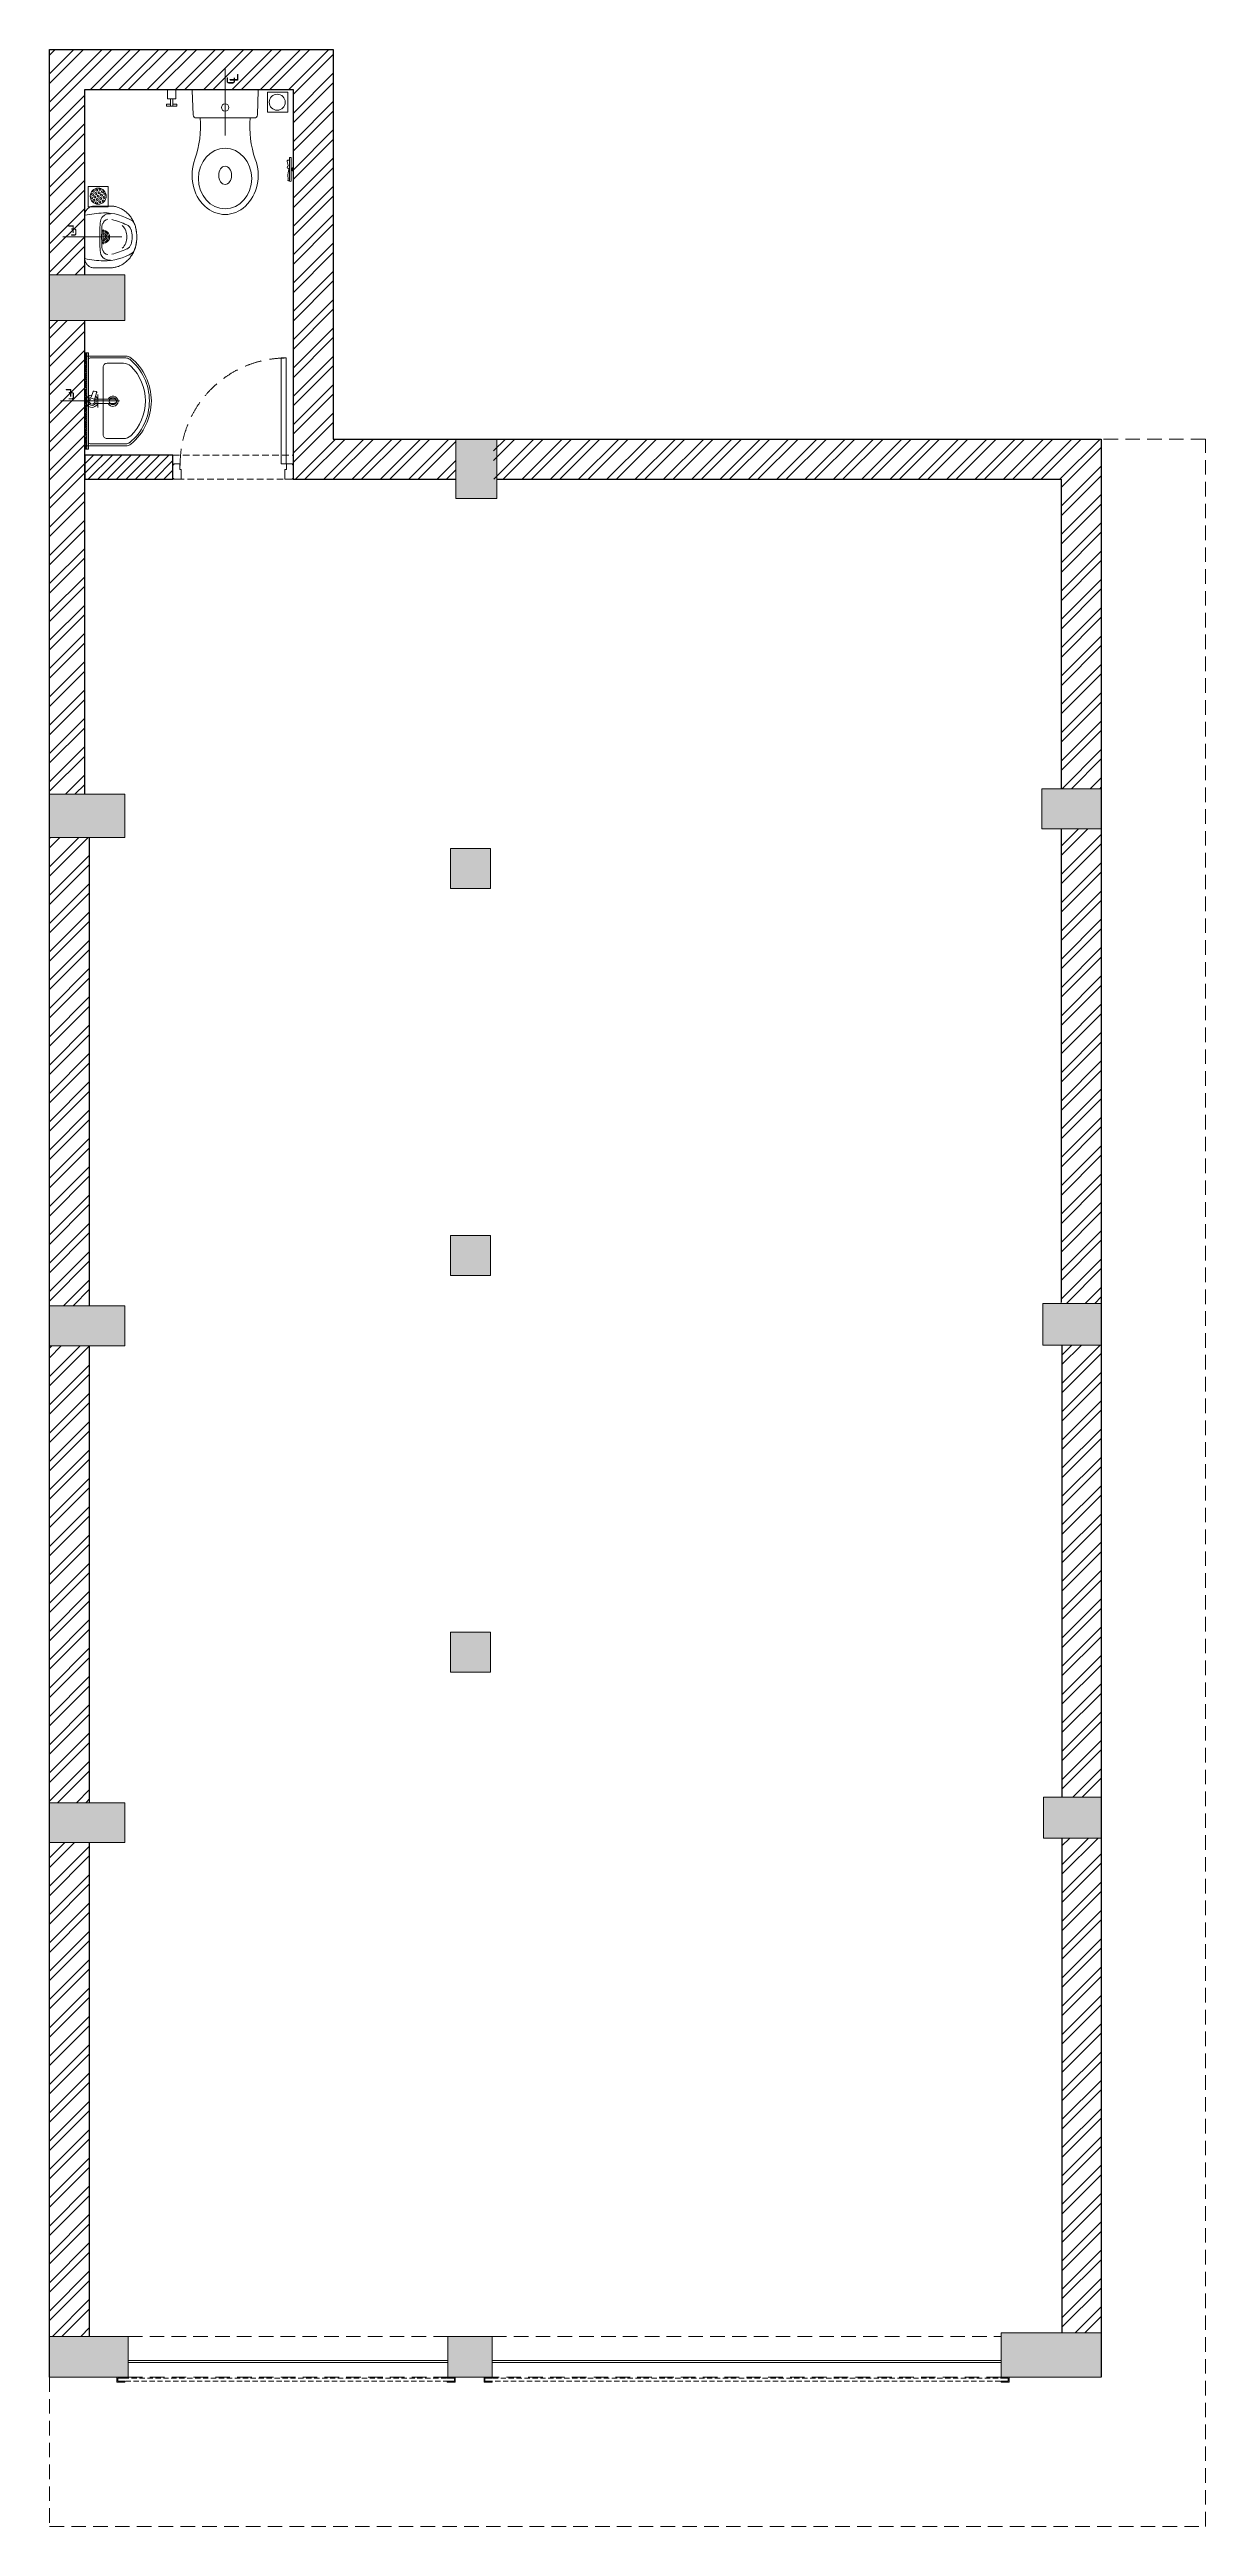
# Model space of a CAD drawing. Header units: feet. Extents: x -2403 to 4807, y -11061 to 4386.
import ezdxf

# ---------------------------------------------------------------- set-up
doc = ezdxf.new("R2010")
doc.units = ezdxf.units.FT
doc.header["$LTSCALE"] = 33
doc.header["$MEASUREMENT"] = 0
for name, pattern in [('a_p6_plan_L18$0$HIDDEN', [0.375, 0.25, -0.125]), ('CENTER', [2, 1.25, -0.25, 0.25, -0.25]), ('DOT2', [0.125, 0, -0.125]), ('HIDDEN', [9.525, 6.35, -3.175]), ('HIDDEN2', [4.7625, 3.175, -1.5875]), ('HIDDENX2', [0.75, 0.5, -0.25])]:
    doc.linetypes.add(name, pattern=pattern)
for name, color, linetype, lineweight in [('A-COL', 243, 'Continuous', 9), ('A-Glazing', 4, 'Continuous', 20), ('A-shutter', 8, 'Continuous', 18), ('beam', 90, 'Continuous', 9), ('centerline-toilets', 2, 'CENTER', 13), ('column hatch', 5, 'Continuous', 0), ('Door', 2, 'Continuous', 13), ('ele', 252, 'Continuous', 13), ('Fhitting', 152, 'Continuous', 30), ('LENS-CURTAIN', 5, 'a_p6_plan_L18$0$HIDDEN', 9), ('LENS-DOOR', 34, 'Continuous', 20), ('LN-HATCH', 251, 'Continuous', 0), ('Mirror', 150, 'Continuous', 20), ('Panelling', 65, 'Continuous', 18), ('PARTITION', 22, 'Continuous', 30), ('rolling shutter', 1, 'Continuous', 5), ('Toilet', 5, 'Continuous', 9)]:
    doc.layers.add(name, color=color, linetype=linetype, lineweight=lineweight)
doc.layers.add('A-WALL', color=1, linetype='Continuous')
doc.styles.get("Standard").update_dxf_attribs({"font": 'GILC____.TTF'})

# ---------------------------------------------------------------- blocks, each defined once
blk = doc.blocks.new('Wash Basin')
at = {"layer": 'PARTITION', "lineweight": 9}
h = blk.add_hatch(dxfattribs=at)
h.set_pattern_fill('ANSI38', color=256, scale=70, angle=990, style=0, double=1)
h.set_pattern_definition([(315, (-64.7135, -33.325), (6.18718, 6.18718), []), (45, (-64.7135, -33.325), (6.18718, 18.56155), [21.875, -13.125])])
h.paths.add_polyline_path([(300, -22), (-300, -22), (-300, -34), (300, -34)])
at = {"layer": 'centerline-toilets', "linetype": 'HIDDEN', "ltscale": 10}
blk.add_line((0, -238), (0, 130), dxfattribs=at)
at = {"layer": 'Mirror', "ltscale": 0.5}
blk.add_lwpolyline([(-300, -34), (-300, -46), (300, -46), (300, -34)], close=True, dxfattribs=at)
at = {"layer": 'Panelling', "lineweight": 9}
blk.add_lwpolyline([(-300, -22), (-300, -34), (300, -34), (300, -22)], close=True, dxfattribs=at)
at = {"layer": 'Toilet', "ltscale": 100}
for p, q in [((-280, -32), (-280, -278)), ((-270, -22), (270, -22)), ((-268, -55), (-268, -278)), ((-258, -45), (258, -45)), ((-15, -89), (-15, -208)), ((11, -208), (11, -89)), ((268, -55), (268, -278)), ((280, -32), (280, -278))]:
    blk.add_line(p, q, dxfattribs=at)
blk.add_lwpolyline([(-235, -264, 0.191896), (-217, -309, 0.420236), (217, -309, 0.191896), (235, -264), (235, -161, 0.414214), (210, -136), (-210, -136, 0.414214), (-235, -161)], format="xyb", close=True, dxfattribs=at)
blk.add_lwpolyline([(41, -103), (-41, -103)], dxfattribs=at)
blk.add_lwpolyline([(23, -62), (58, -74, -0.414214), (61, -81), (58, -93, -0.414214), (50, -96), (16, -85)], format="xyb", dxfattribs=at)
for centre, radius in [((-2, -67), 17.5), ((-2, -197), 22.5)]:
    blk.add_circle(centre, radius, dxfattribs=at)
for centre, radius, start, end in [((-270, -32), 10, 90, 180), ((-258, -55), 10, 90, 180), ((258, -55), 10, 0, 90), ((270, -32), 10, 0, 90), ((-230, -278), 50, 180, 218.4461), ((-230, -278), 38, 180, 218.4461), ((0, -89), 336, 219.313, 320.687), ((-2, -197), 32.1, 113.0898, 66.246), ((-2, -197), 20.5, 128.0403, 237.2899), ((-2, -197), 20.5, 304.4733, 50.7332), ((230, -278), 38, 321.5539, 0), ((230, -278), 50, 321.5539, 0), ((0, -89), 348, 219.2826, 320.7174)]:
    blk.add_arc(centre, radius, start, end, dxfattribs=at)
for centre, major_axis, start_param, end_param in [((-2, -67), (0, 38.3), 4.720493, 9.081982), ((-2, -67), (-0.2, -25.6), 1.769108, 7.074098), ((-2, -67), (0, 38.3), 3.484555, 4.083576), ((-2, -208), (-9.04, 9.04), 0.785398, 3.926991)]:
    blk.add_ellipse(centre, major_axis=major_axis, ratio=1, start_param=start_param, end_param=end_param, dxfattribs=at)
at = {"layer": 'centerline-toilets', "linetype": 'DOT2', "insert": (33, 62), "char_height": 75, "width": 495.83, "attachment_point": 5, "rotation": 90}
blk.add_mtext('{\\fISOCPEUR|b0|i0|c0|p34;℄}', dxfattribs=at)
blk = doc.blocks.new('DLF-RSP-AR-CD-DWG-4DT-3113$0$X-TYPICAL TOILET UPPER FLOORS - 02$0$urinals')
at = {"layer": 'Toilet'}
for p, q in [((0, -16), (0, 8)), ((-46, -115), (46, -115)), ((0, -105), (0, -161))]:
    blk.add_line(p, q, dxfattribs=at)
blk.add_lwpolyline([(135, 0), (-135, 0, 0.036949), (-150, -116, 0.138094), (-100, -297, 0.221721), (-52, -318, 0.062656), (0, -325, 0.062656), (52, -318, 0.221721), (100, -297, 0.138094), (150, -116, 0.036949)], format="xyb", close=True, dxfattribs=at)
for centre, radius, start, end in [((-91, -153), 53.8, 148.4868, 188.6401), ((-94, -145), 47.1, 93.3708, 154.4824), ((-71, -150), 40.2, 106.7016, 169.725), ((3, -1238), 1145, 90.1625, 95.0265), ((-51, -225), 119, 89.5454, 105.8857), ((0, -996), 891, 89.9918, 93.182), ((0, -115), 40, 167.428, 12.572), ((0, -115), 33, 164.1814, 15.8186), ((0, -115), 32, 163.6049, 16.3951), ((0, -115), 22.6, 155.6653, 24.3347), ((0, -115), 14.7, 139.9109, 40.0891), ((-3, -1238), 1145, 84.9735, 89.8375), ((0, -996), 891, 86.818, 90.0082), ((51, -225), 119, 74.1143, 90.4546), ((71, -150), 40.2, 10.275, 73.2984), ((94, -145), 47.1, 25.5176, 86.6292), ((91, -153), 53.8, 351.3599, 31.5132), ((414, -38), 538, 193.994, 204.5632), ((-30, -241), 50, 204.5632, 250.4606), ((-2, -165), 97.6, 225, 270.9552), ((-2, -161), 135, 250.4606, 270.6492), ((2, -165), 97.6, 269.0448, 315), ((2, -161), 135, 269.3508, 289.5394), ((30, -241), 50, 289.5394, 335.4368), ((-414, -38), 538, 335.4368, 346.006)]:
    blk.add_arc(centre, radius, start, end, dxfattribs=at)
blk.add_open_spline([(135, 0), (105, 0), (76, 0), (-13, 0), (-73, 0), (-133, 0), (-133, 0), (-134, 0), (-134, 0), (-135, 0), (-135, 0), (-135, 0), (-135, 0), (-135, 0), (-135, 0), (-135, 0), (-135, 0), (-135, 0), (-135, 0), (-135, 0), (-135, 0), (-135, 0), (-135, 0), (-136, 0), (-136, 0), (-136, 0), (-137, 0), (-138, 0), (-138, 0), (-141, 0), (-142, 0), (-146, -1), (-149, -2), (-155, -3), (-158, -5), (-163, -7), (-166, -9), (-171, -13), (-173, -15), (-178, -19), (-180, -22), (-184, -27), (-185, -29), (-188, -35), (-189, -38), (-191, -43), (-191, -46), (-192, -50), (-192, -51), (-192, -52), (-192, -54), (-193, -56), (-193, -56), (-193, -57), (-193, -57), (-193, -57), (-193, -57), (-193, -57), (-193, -57), (-193, -57), (-193, -57), (-193, -58), (-193, -58), (-193, -58), (-193, -58), (-193, -58), (-193, -58), (-193, -58), (-193, -59), (-193, -59), (-193, -60), (-193, -61), (-193, -62), (-193, -65), (-193, -66), (-193, -72), (-193, -75), (-193, -86), (-193, -93), (-193, -114), (-193, -128), (-193, -146), (-193, -145), (-193, -149), (-193, -150), (-193, -154), (-193, -156), (-193, -159), (-193, -159), (-193, -159), (-193, -159), (-193, -160), (-193, -160), (-193, -160), (-193, -160), (-193, -160), (-193, -160), (-193, -160), (-193, -160), (-193, -160), (-193, -160), (-193, -160), (-193, -161), (-193, -161), (-193, -161), (-193, -162), (-193, -162), (-192, -164), (-192, -165), (-192, -168), (-192, -170), (-192, -176), (-191, -180), (-189, -191), (-188, -198), (-183, -212), (-180, -219), (-173, -233), (-169, -240), (-159, -253), (-154, -259), (-142, -271), (-136, -277), (-123, -287), (-115, -292), (-101, -301), (-93, -305), (-77, -311), (-69, -314), (-53, -319), (-44, -321), (-28, -323), (-20, -324), (-9, -325), (-7, -325), (-3, -325), (-1, -325), (2, -325), (4, -325), (8, -325), (11, -325), (21, -324), (27, -323), (42, -321), (50, -319), (67, -315), (75, -312), (92, -305), (100, -301), (115, -292), (123, -288), (136, -277), (143, -271), (155, -259), (160, -252), (170, -238), (174, -231), (181, -217), (184, -210), (188, -195), (190, -188), (191, -179), (191, -178), (192, -174), (192, -171), (192, -168), (192, -167), (192, -164), (192, -162), (192, -160), (192, -160), (192, -160), (192, -160), (192, -160), (192, -159), (192, -159), (192, -159), (192, -158), (192, -157), (192, -156), (192, -155), (192, -152), (192, -150), (192, -143), (192, -144), (192, -132), (192, -124), (192, -99), (192, -82), (192, -65), (192, -64), (192, -62), (192, -60), (192, -58), (192, -58), (192, -57), (192, -57), (192, -57), (192, -57), (192, -57), (192, -57), (192, -57), (192, -57), (192, -57), (192, -57), (192, -56), (192, -56), (192, -55), (192, -55), (192, -53), (192, -52), (192, -48), (191, -46), (190, -40), (189, -37), (186, -31), (184, -28), (180, -22), (178, -19), (173, -14), (170, -12), (164, -8), (161, -6), (155, -3), (151, -2), (145, -1), (142, 0), (137, 0), (136, 0), (135, 0)], degree=3, knots=[0, 0, 0, 0, 0.329607, 0.329607, 0.988822, 0.988822, 0.996691, 0.996691, 0.998638, 0.998638, 0.99992, 0.99992, 1.000227, 1.000227, 1.000534, 1.000534, 1.001148, 1.001148, 1.002375, 1.002375, 1.00483, 1.00483, 1.009739, 1.009739, 1.019558, 1.019558, 1.039196, 1.039196, 1.078472, 1.078472, 1.157024, 1.157024, 1.314128, 1.314128, 1.471232, 1.471232, 1.628335, 1.628335, 1.785439, 1.785439, 1.942543, 1.942543, 2.099647, 2.099647, 2.256751, 2.256751, 2.413855, 2.413855, 2.450944, 2.450944, 2.525122, 2.525122, 2.556641, 2.556641, 2.563699, 2.563699, 2.567479, 2.567479, 2.57001, 2.57001, 2.570783, 2.570783, 2.572328, 2.572328, 2.573873, 2.573873, 2.576964, 2.576964, 2.583145, 2.583145, 2.595507, 2.595507, 2.620232, 2.620232, 2.669681, 2.669681, 2.76858, 2.76858, 2.966376, 2.966376, 3.36197, 3.36197, 3.45996, 3.45996, 3.491387, 3.491387, 3.554241, 3.554241, 3.562213, 3.562213, 3.566829, 3.566829, 3.570018, 3.570018, 3.570684, 3.570684, 3.571294, 3.571294, 3.571904, 3.571904, 3.573124, 3.573124, 3.575564, 3.575564, 3.580444, 3.580444, 3.590203, 3.590203, 3.609723, 3.609723, 3.648762, 3.648762, 3.72684, 3.72684, 3.861362, 3.861362, 3.995884, 3.995884, 4.130406, 4.130406, 4.264928, 4.264928, 4.39945, 4.39945, 4.533972, 4.533972, 4.668494, 4.668494, 4.803016, 4.803016, 4.937539, 4.937539, 5.072061, 5.072061, 5.118026, 5.118026, 5.144558, 5.144558, 5.17109, 5.17109, 5.224154, 5.224154, 5.330281, 5.330281, 5.468863, 5.468863, 5.607445, 5.607445, 5.746027, 5.746027, 5.884609, 5.884609, 6.023191, 6.023191, 6.161773, 6.161773, 6.300355, 6.300355, 6.438937, 6.438937, 6.577519, 6.577519, 6.602876, 6.602876, 6.653589, 6.653589, 6.673028, 6.673028, 6.711906, 6.711906, 6.713712, 6.713712, 6.715518, 6.715518, 6.719129, 6.719129, 6.726351, 6.726351, 6.740796, 6.740796, 6.769686, 6.769686, 6.827466, 6.827466, 6.943027, 6.943027, 7.174147, 7.174147, 7.636387, 7.636387, 7.659394, 7.659394, 7.705407, 7.705407, 7.71212, 7.71212, 7.713128, 7.713128, 7.714137, 7.714137, 7.716153, 7.716153, 7.720185, 7.720185, 7.728249, 7.728249, 7.744378, 7.744378, 7.776636, 7.776636, 7.841152, 7.841152, 7.970184, 7.970184, 8.14844, 8.14844, 8.326696, 8.326696, 8.504953, 8.504953, 8.683209, 8.683209, 8.861465, 8.861465, 9.039722, 9.039722, 9.217978, 9.217978, 9.283185, 9.283185, 9.283185, 9.283185], dxfattribs=at)
blk = doc.blocks.new('jALI')
at = {"layer": 'Toilet', "ltscale": 5}
h = blk.add_hatch(dxfattribs=at)
h.set_pattern_fill('HEX', color=256, scale=50, angle=135, double=1)
h.set_pattern_definition([(135, (-344825.863, 460708.187), (-7.65465545, -7.65465545), [6.25, -12.5]), (255, (-344825.863, 460708.187), (10.4564538, -2.80179835), [6.25, -12.5]), (195, (-344830.282, 460712.606), (2.80179835, -10.4564538), [6.25, -12.5])])
edge = h.paths.add_edge_path()
edge.add_arc((-393188, 163648), 50, -90, 270)
blk.add_lwpolyline([(-393250, 163582), (-393126, 163582), (-393126, 163709), (-393250, 163709)], close=True, dxfattribs=at)
blk.add_circle((-393188, 163648), 50, dxfattribs=at)
blk = doc.blocks.new('Urinal')
at = {"layer": 'centerline-toilets', "linetype": 'HIDDEN', "ltscale": 10}
blk.add_line((0, 231), (0, -137), dxfattribs=at)
at = {"layer": 'Fhitting', "lineweight": 0, "ltscale": 0.5, "rotation": 180}
blk.add_blockref('DLF-RSP-AR-CD-DWG-4DT-3113$0$X-TYPICAL TOILET UPPER FLOORS - 02$0$urinals', (0, 0), dxfattribs=at)
at = {"layer": 'Fhitting', "lineweight": 0, "ltscale": 0.5, "xscale": -1, "rotation": 90}
blk.add_blockref('jALI', (163394, -393104), dxfattribs=at)
at = {"layer": 'centerline-toilets', "linetype": 'DOT2', "insert": (-31, -69), "char_height": 75, "width": 495.83, "attachment_point": 5, "rotation": 270}
blk.add_mtext('{\\fISOCPEUR|b0|i0|c0|p34;℄}', dxfattribs=at)
blk = doc.blocks.new('WC')
at = {"layer": 'centerline-toilets', "linetype": 'HIDDEN', "ltscale": 10}
blk.add_line((0, 286), (0, -135), dxfattribs=at)
at = {"layer": 'Toilet'}
for p, q in [((-419, 507), (-425, 507)), ((-425, 507), (-425, 489)), ((-419, 489), (-425, 489)), ((-419, 507), (-419, 489)), ((-419, 504), (-413, 504)), ((-419, 492), (-413, 492)), ((-413, 567), (-413, 429)), ((-401, 567), (-401, 429)), ((-206, 6), (-202, 157)), ((181, 177), (-183, 177)), ((206, 6), (200, 157)), ((-200, 0), (200, 0))]:
    blk.add_line(p, q, dxfattribs=at)
at = {"layer": 'Toilet', "ltscale": 100}
for p, q in [((366, 103), (300, 103)), ((300, 92), (300, 103)), ((326, 92), (300, 92)), ((307, 0), (307, 57)), ((359, 57), (307, 57)), ((326, 103), (326, 57)), ((340, 103), (340, 57)), ((366, 92), (340, 92)), ((359, 57), (359, 0)), ((366, 92), (366, 103)), ((359, 0), (307, 0))]:
    blk.add_line(p, q, dxfattribs=at)
at = {"layer": 'Toilet'}
blk.add_circle((0, 112), 22.9, dxfattribs=at)
for centre, radius, start, end in [((-407, 567), 6, 0, 180), ((-407, 429), 6, 180, 0), ((-776, 231), 622, 354.997, 19.0619), ((776, 226), 623, 160.5196, 184.5617), ((-182, 158), 19.3, 90.3509, 180.8981), ((180, 158), 19.3, 359.1019, 89.6491), ((-200, 6), 5.72, 177.9546, 270), ((200, 6), 5.72, 270, 2.0454)]:
    blk.add_arc(centre, radius, start, end, dxfattribs=at)
at = {"layer": 'Toilet', "extrusion": (0, 0, -1)}
for centre, major_axis, ratio, start_param, end_param in [((0, 534), (0, -245), 0.842028, 7.436326, 11.41323), ((0, 535), (0, -57.2), 0.7, 1.570796326794896, 7.853981633974482)]:
    blk.add_ellipse(centre, major_axis=major_axis, ratio=ratio, start_param=start_param, end_param=end_param, dxfattribs=at)
blk.add_ellipse((0, 555), major_axis=(0, -189), ratio=0.878788, dxfattribs=at)
at = {"layer": 'Toilet'}
blk.add_open_spline([(-401, 441), (-397, 441), (-384, 439), (-389, 459), (-396, 480), (-386, 478), (-386, 491), (-403, 487), (-385, 532), (-396, 547), (-391, 570), (-397, 569), (-401, 568)], degree=3, knots=[0, 0, 0, 0, 9.744972, 33.823887, 47.583551, 49.497915, 60.560502, 63.822284, 93.508019, 135.756925, 141.904352, 150.301906, 150.301906, 150.301906, 150.301906], dxfattribs=at)
at = {"layer": 'Fhitting', "lineweight": 0, "ltscale": 0.5, "rotation": 270}
blk.add_blockref('jALI', (-163973, -393109), dxfattribs=at)
at = {"layer": 'centerline-toilets', "linetype": 'DOT2', "insert": (-36, -57), "char_height": 85.83, "width": 567.4, "attachment_point": 5, "rotation": 270}
blk.add_mtext('{\\fISOCPEUR|b0|i0|c0|p34;℄}', dxfattribs=at)
blk = doc.blocks.new('*U9')
at = {"layer": 'LENS-DOOR'}
for p, q in [((548122, 1779235), (548122, 1778574)), ((548122, 1779235), (548153, 1779235)), ((548153, 1778574), (548153, 1779235)), ((547447, 1778569), (547452, 1778569)), ((547447, 1778484), (547447, 1778569)), ((547452, 1778574), (547489, 1778574)), ((547452, 1778569), (547452, 1778574)), ((547489, 1778540), (547489, 1778574)), ((548122, 1778574), (548153, 1778574)), ((548192, 1778574), (548156, 1778574)), ((548156, 1778540), (548156, 1778574)), ((548192, 1778569), (548192, 1778574)), ((548197, 1778569), (548192, 1778569)), ((548197, 1778484), (548197, 1778569)), ((547447, 1778484), (547452, 1778484)), ((547452, 1778479), (547452, 1778484)), ((547452, 1778479), (547499, 1778479)), ((547489, 1778540), (547499, 1778540)), ((547499, 1778479), (547499, 1778540)), ((548145, 1778479), (548145, 1778540)), ((548156, 1778540), (548145, 1778540)), ((548192, 1778479), (548145, 1778479)), ((548192, 1778479), (548192, 1778484)), ((548197, 1778484), (548192, 1778484))]:
    blk.add_line(p, q, dxfattribs=at)
at = {"layer": 'LENS-DOOR', "color": 7, "linetype": 'HIDDEN2'}
blk.add_ellipse((548153, 1778574), major_axis=(-661, 0), ratio=1, start_param=-1.570791, end_param=0.051209, dxfattribs=at)
blk = doc.blocks.new('*U8')
at = {"layer": 'A-shutter', "color": 5, "ltscale": 10}
for points in [[(41038011, -1561539), (41038011, -1561544), (41037966, -1561544), (41037966, -1561564), (41038011, -1561564), (41038011, -1561569), (41037961, -1561569), (41037961, -1561539)], [(41041186, -1561539), (41041186, -1561544), (41041231, -1561544), (41041231, -1561564), (41041186, -1561564), (41041186, -1561569), (41041236, -1561569), (41041236, -1561539)]]:
    blk.add_lwpolyline(points, close=True, dxfattribs=at)
at = {"layer": 'A-shutter', "color": 5, "linetype": 'HIDDENX2', "ltscale": 2}
blk.add_lwpolyline([(41037966, -1561544), (41037966, -1561564), (41041231, -1561564), (41041231, -1561544)], close=True, dxfattribs=at)
blk = doc.blocks.new('*U10')
at = {"layer": 'A-shutter', "color": 5, "ltscale": 10}
for points in [[(41039206, -1561539), (41039206, -1561544), (41039161, -1561544), (41039161, -1561564), (41039206, -1561564), (41039206, -1561569), (41039156, -1561569), (41039156, -1561539)], [(41041216, -1561539), (41041216, -1561544), (41041261, -1561544), (41041261, -1561564), (41041216, -1561564), (41041216, -1561569), (41041266, -1561569), (41041266, -1561539)]]:
    blk.add_lwpolyline(points, close=True, dxfattribs=at)
at = {"layer": 'A-shutter', "color": 5, "linetype": 'HIDDENX2', "ltscale": 2}
blk.add_lwpolyline([(41039161, -1561544), (41039161, -1561564), (41041261, -1561564), (41041261, -1561544)], close=True, dxfattribs=at)

msp = doc.modelspace()

# ---------------------------------------------------------------- hatches: boundary and pattern name
at = {"layer": 'column hatch'}
h = msp.add_hatch(color=8, dxfattribs=at)
h.dxf.hatch_style = 1
h.paths.add_polyline_path([(-1933, 2981), (-2403, 2981), (-2403, 2696), (-1933, 2696)])
h = msp.add_hatch(color=8, dxfattribs=at)
h.dxf.hatch_style = 1
h.paths.add_polyline_path([(387, 1956), (132, 1956), (132, 1586), (387, 1586)])
h.paths.add_polyline_path([(347, -597), (97, -597), (97, -847), (347, -847)])
h = msp.add_hatch(color=8, dxfattribs=at)
h.dxf.hatch_style = 1
h.paths.add_polyline_path([(-1933, -259), (-2403, -259), (-2403, -529), (-1933, -529)])
h.paths.add_polyline_path([(-1933, -3449), (-2403, -3449), (-2403, -3699), (-1933, -3699)])
h = msp.add_hatch(color=8, dxfattribs=at)
h.dxf.hatch_style = 1
h.paths.add_polyline_path([(4157, -9854), (3532, -9854), (3532, -10131), (3842, -10131), (4157, -10131)])
h.paths.add_polyline_path([(4157, -6514), (3797, -6514), (3797, -6769), (4157, -6769)])
h.paths.add_polyline_path([(4157, -3434), (3792, -3434), (3792, -3694), (4157, -3694)])
h.paths.add_polyline_path([(4157, -224), (3787, -224), (3787, -474), (4157, -474)])
h = msp.add_hatch(color=8, dxfattribs=at)
h.dxf.hatch_style = 1
h.paths.add_polyline_path([(347, -3011), (97, -3011), (97, -3261), (347, -3261)])
h.paths.add_polyline_path([(347, -5484), (97, -5484), (97, -5734), (347, -5734)])
h = msp.add_hatch(color=8, dxfattribs=at)
h.dxf.hatch_style = 1
h.paths.add_polyline_path([(-1933, -6548), (-2403, -6548), (-2403, -6796), (-1933, -6796)])
h = msp.add_hatch(color=8, dxfattribs=at)
h.dxf.hatch_style = 1
h.paths.add_polyline_path([(-1913, -9876), (-2403, -9876), (-2403, -10131), (-1913, -10131)])
h = msp.add_hatch(color=8, dxfattribs=at)
h.dxf.hatch_style = 1
h.paths.add_polyline_path([(357, -9876), (82, -9876), (82, -10131), (127, -10131), (357, -10131)])
at = {"layer": 'LN-HATCH'}
h = msp.add_hatch(dxfattribs=at)
h.set_pattern_fill('ANSI32', color=256, scale=333, angle=180)
h.set_pattern_definition([(225, (-4855153.92, 5277309.77), (88.2999593, -88.2999593), []), (225, (-4855212.79, 5277309.77), (88.2999593, -88.2999593), [])])
edge = h.paths.add_edge_path()
edge.add_line((3912, -6821), (3912, -9854))
edge.add_line((3912, -9854), (4157, -9854))
edge.add_line((4157, -9854), (4157, -6769))
edge.add_line((4157, -6769), (3912, -6769))
edge = h.paths.add_edge_path()
edge.add_line((4157, -3694), (3912, -3694))
edge.add_line((3912, -3694), (3912, -6514))
edge.add_line((3912, -6514), (4157, -6514))
edge.add_line((4157, -6571), (4157, -3698))
h.paths.add_polyline_path([(4157, -474), (3907, -474), (3907, -3434), (4157, -3434)])
h.paths.add_polyline_path([(4157, 1956), (367, 1956), (367, 1706), (3907, 1706), (3907, -224), (4157, -224)])
edge = h.paths.add_edge_path()
edge.add_line((-2403, 2981), (-2153, 2981))
edge.add_line((-2183, 2981), (-2183, 4136))
edge.add_line((-2183, 4136), (-883, 4136))
edge.add_line((-883, 4136), (-883, 1706))
edge.add_line((-883, 1706), (132, 1706))
edge.add_line((132, 1706), (132, 1956))
edge.add_line((132, 1956), (-633, 1956))
edge.add_line((-633, 1956), (-633, 4386))
edge.add_line((-633, 4386), (-2403, 4386))
edge.add_line((-2403, 4386), (-2403, 2988))
edge = h.paths.add_edge_path()
edge.add_line((-2403, 2699), (-2403, -291))
edge.add_line((-2403, -259), (-2183, -259))
edge.add_line((-2183, -259), (-2183, 2696))
edge.add_line((-2183, 2696), (-2403, 2696))
h.paths.add_polyline_path([(-2153, -529), (-2403, -529), (-2403, -3449), (-2153, -3449)])
edge = h.paths.add_edge_path()
edge.add_line((-2403, -6548), (-2153, -6548))
edge.add_line((-2153, -6571), (-2153, -3699))
edge.add_line((-2153, -3699), (-2403, -3699))
edge.add_line((-2403, -3699), (-2403, -6571))
edge = h.paths.add_edge_path()
edge.add_line((-2403, -6791), (-2403, -9911))
edge.add_line((-2403, -9876), (-2153, -9876))
edge.add_line((-2153, -9876), (-2153, -6796))
edge.add_line((-2153, -6796), (-2403, -6796))
h = msp.add_hatch(dxfattribs=at)
h.set_pattern_fill('ANSI31', color=256, scale=333, angle=180)
h.set_pattern_definition([(225, (-2153.003, 1714.176), (29.4333, -29.4333), [])])
h.paths.add_polyline_path([(-1633, 1856), (-2183, 1856), (-2183, 1706), (-1633, 1706)])

# ---------------------------------------------------------------- linework, layer by layer
at = {"layer": 'A-COL'}
for p, q in [((132, 1956), (132, 1586)), ((387, 1586), (387, 1956)), ((132, 1586), (387, 1586)), ((-1933, -259), (-2403, -259)), ((-1933, -529), (-1933, -259)), ((4157, -224), (3787, -224)), ((3787, -224), (3787, -474)), ((-2403, -529), (-1933, -529)), ((3787, -474), (4157, -474)), ((-1933, -3449), (-2403, -3449)), ((-1933, -3699), (-1933, -3449)), ((4157, -3434), (3792, -3434)), ((3792, -3434), (3792, -3694)), ((3907, -3424), (3907, -3434)), ((-2403, -3699), (-1933, -3699)), ((3792, -3694), (4157, -3694)), ((-1933, -6548), (-2403, -6548)), ((-1933, -6796), (-1933, -6548)), ((4157, -6514), (3797, -6514)), ((3797, -6514), (3797, -6769)), ((-2403, -6796), (-1933, -6796)), ((3797, -6769), (4157, -6769)), ((-1913, -9876), (-2403, -9876)), ((-1913, -10131), (-1913, -9876)), ((82, -10131), (82, -9876)), ((82, -9876), (357, -9876)), ((357, -10131), (357, -9876)), ((4157, -9854), (3532, -9854)), ((3532, -9854), (3532, -10131)), ((-1913, -10131), (-2403, -10131)), ((82, -10131), (357, -10131)), ((3532, -10131), (4157, -10131))]:
    msp.add_line(p, q, dxfattribs=at)
for points in [[(-1933, 2981), (-2403, 2981), (-2403, 2696), (-1933, 2696)], [(347, -597), (97, -597), (97, -847), (347, -847)], [(347, -3011), (97, -3011), (97, -3261), (347, -3261)], [(347, -5484), (97, -5484), (97, -5734), (347, -5734)]]:
    msp.add_lwpolyline(points, close=True, dxfattribs=at)
at = {"layer": 'A-Glazing'}
for points in [[(-1913, -10026), (82, -10026), (82, -10038), (-1913, -10038)], [(3532, -10026), (357, -10026), (357, -10038), (3532, -10038)]]:
    msp.add_lwpolyline(points, close=True, dxfattribs=at)
at = {"layer": 'A-WALL'}
for p, q in [((-2403, -10131), (-2403, 4386)), ((-2403, 4386), (-633, 4386)), ((-633, 4386), (-633, 1956)), ((-2183, 2981), (-2183, 4136)), ((-2183, 4136), (-883, 4136)), ((-883, 4136), (-883, 1706)), ((-2183, -259), (-2183, 2696)), ((-633, 1956), (4157, 1956)), ((4157, 1956), (4157, -10131)), ((-883, 1706), (132, 1706)), ((387, 1706), (3907, 1706)), ((3907, 1706), (3907, -224)), ((-2153, -3449), (-2153, -529)), ((3907, -474), (3907, -3424)), ((-2153, -6548), (-2153, -3699)), ((3912, -3694), (3912, -6514)), ((-2153, -9876), (-2153, -6796)), ((3912, -6769), (3912, -9854))]:
    msp.add_line(p, q, dxfattribs=at)
msp.add_lwpolyline([(-1633, 1856), (-2183, 1856), (-2183, 1706), (-1633, 1706)], close=True, dxfattribs=at)
at = {"layer": 'beam', "linetype": 'a_p6_plan_L18$0$HIDDEN', "lineweight": 5, "ltscale": 11}
msp.add_lwpolyline([(-2403, -10131), (-2403, -11061), (4807, -11061), (4807, 1956), (4157, 1956)], dxfattribs=at)
for points in [[(82, -9876), (-1913, -9876), (-1913, -10131), (82, -10131)], [(3532, -10131), (357, -10131), (357, -9876), (3532, -9876)]]:
    msp.add_lwpolyline(points, close=True, dxfattribs=at)
at = {"layer": 'LENS-CURTAIN', "ltscale": 5}
msp.add_lwpolyline([(-1633, 1856), (-883, 1856), (-883, 1706), (-1633, 1706)], close=True, dxfattribs=at)

# ---------------------------------------------------------------- block references
at = {"layer": 'Door'}
msp.add_blockref('*U9', (-549080, -1776773), dxfattribs=at)
at = {"layer": 'ele', "color": 0, "lineweight": -2}
for name, p, rotation in [('WC', (-1308, 4136), 180), ('Urinal', (-2183, 3217), 270), ('Wash Basin', (-2205, 2194), 90.00000000000003)]:
    msp.add_blockref(name, p, dxfattribs=dict(at, rotation=rotation))
at = {"layer": 'rolling shutter', "color": 2}
msp.add_blockref('*U10', (-41041139, 1551408), dxfattribs=at)
at = {"layer": 'rolling shutter', "color": 2, "xscale": -1}
msp.add_blockref('*U8', (41041543, 1551408), dxfattribs=at)

doc.saveas('drawing.dxf')
